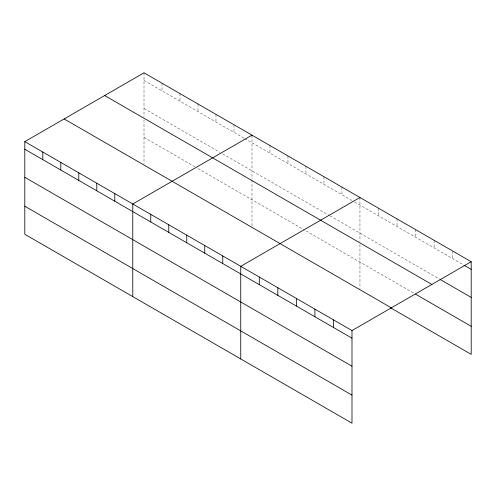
<?xml version="1.0" encoding="UTF-8"?>
<svg xmlns="http://www.w3.org/2000/svg" width="496" height="496" viewBox="0 0 496 496"><rect width="100%" height="100%" fill="white"/><g stroke="black" fill="none" stroke-linecap="round" stroke-linejoin="round"><path stroke-width="0.37" stroke-dasharray="2.48 1.86" d="M144.007 80.439L243.982 138.161M244.646 138.545L351.955 200.496M354.621 202.033L463.252 264.752M144.007 108.494L219.988 152.359M222.654 153.896L329.294 215.469M329.958 215.853L439.413 279.043M144.007 137.392L194.661 166.637M197.991 168.566L304.631 230.132M305.964 230.9L414.253 293.421M452.662 251.026L452.662 258.639M434.118 240.318L434.118 247.932M415.58 229.617L415.58 237.231M397.036 218.91L397.036 226.523M378.498 208.208L378.498 215.816M359.953 197.501L359.953 241.533M359.953 244.578L359.953 288.61M341.955 187.11L341.955 194.723M323.962 176.725L323.962 184.332M305.964 166.334L305.964 173.947M287.971 155.942L287.971 163.556M269.973 145.551L269.973 153.165M251.98 135.166L251.98 179.199M251.98 179.955L251.98 226.269M233.982 124.775L233.982 132.389M215.989 114.384L215.989 121.997M197.991 103.993L197.991 111.606M179.998 93.601L179.998 101.215M162 83.216L162 90.83M144.007 72.825L144.007 116.858M144.007 119.902L144.007 163.934"/><path stroke-width="0.74" d="M24.8 141.645L351.993 330.553L351.993 423.175L24.8 234.273L24.8 141.645L144.007 72.825L471.2 261.727L471.2 354.355L390.414 307.712M251.98 135.166L132.773 203.986L132.773 296.608M359.953 197.501L240.746 266.321L240.746 358.949M351.993 330.553L471.2 261.727M463.915 265.137L471.2 269.34M440.076 279.428L471.2 297.395M104.668 95.536L431.861 284.437M415.58 294.184L471.2 326.3M64.139 118.935L391.332 307.842M24.8 149.259L351.993 338.167M24.8 177.314L351.993 366.215M24.8 206.218L351.993 395.12M333.455 319.846L333.455 327.459M314.91 309.144L314.91 316.752M296.372 298.437L296.372 306.051M277.828 287.736L277.828 295.343M259.29 277.028L259.29 284.642M222.754 255.936L222.754 263.55M204.755 245.545L204.755 253.158M186.763 235.154L186.763 242.767M168.764 224.762L168.764 232.376M150.772 214.377L150.772 221.985M114.781 193.595L114.781 201.209M96.782 183.204L96.782 190.817M78.79 172.819L78.79 180.426M60.791 162.428L60.791 170.041M42.799 152.036L42.799 159.65"/></g></svg>
